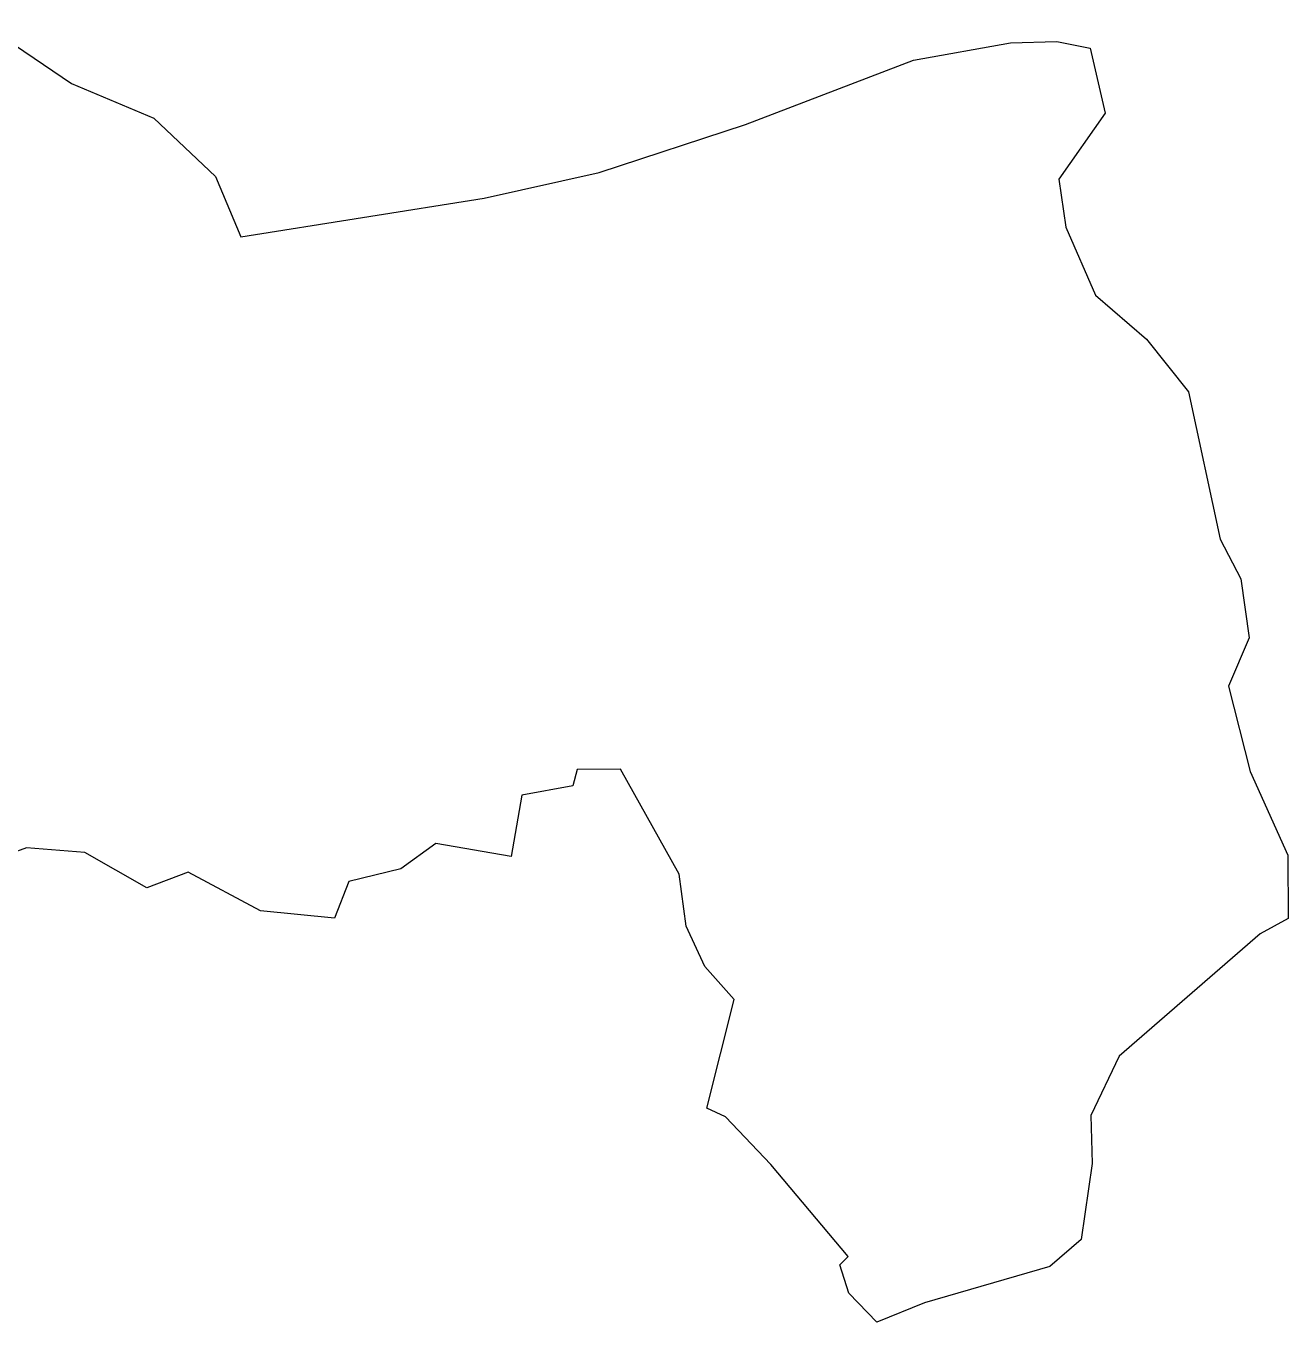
# Model space of a CAD drawing. Header units: metres. Extents: x 301134 to 305374, y 1949282 to 1952044.
# Drawn here: x 303460 to 305374, y 1949282 to 1951247 of the extents above; entities that cross this region are included whole.
import ezdxf

# ---------------------------------------------------------------- set-up
doc = ezdxf.new("R2010")
doc.units = ezdxf.units.M
doc.header["$MEASUREMENT"] = 0
doc.layers.add('village', color=3, linetype='Continuous')

msp = doc.modelspace()

# ---------------------------------------------------------------- linework, layer by layer
at = {"layer": 'village', "color": 3, "true_color": 0x00ff00}
msp.add_polyline3d([(303399.5, 1951247.2, 0), (303529.1, 1951159.9, 0), (303653.9, 1951107.4, 0), (303747.4, 1951018.9, 0), (303785.9, 1950927.2, 0), (304154.9, 1950986.1, 0), (304329.2, 1951024.7, 0), (304551, 1951097.8, 0), (304806.1, 1951195.1, 0), (304952.9, 1951221.5, 0), (305023.3, 1951223.7, 0), (305073.9, 1951213.3, 0), (305096.5, 1951115, 0), (305026.3, 1951014.9, 0), (305037, 1950941.8, 0), (305082.1, 1950838.8, 0), (305159.2, 1950772.2, 0), (305222.8, 1950692.2, 0), (305271.1, 1950468.7, 0), (305302.3, 1950408.7, 0), (305315, 1950319.5, 0), (305283.6, 1950246.1, 0), (305316.3, 1950116.6, 0), (305373.5, 1949989.7, 0), (305373.9, 1949893.8, 0), (305331.7, 1949870.4, 0), (305118, 1949684.8, 0), (305074.9, 1949595.1, 0), (305076.6, 1949522, 0), (305059.9, 1949406.7, 0), (305012.7, 1949366, 0), (304822.6, 1949310.7, 0), (304750.1, 1949281.7, 0), (304708, 1949325.4, 0), (304694.1, 1949368.5, 0), (304706.9, 1949381.2, 0), (304589.5, 1949520.8, 0), (304520.8, 1949592.7, 0), (304492.6, 1949606.1, 0), (304534.1, 1949770.8, 0), (304489.6, 1949821, 0), (304460.9, 1949881.8, 0), (304450.7, 1949961, 0), (304361.6, 1950120.3, 0), (304296, 1950119.5, 0), (304289.4, 1950094.8, 0), (304211.8, 1950080.8, 0), (304195.8, 1949987.7, 0), (304081.5, 1950007.2, 0), (304028.7, 1949969, 0), (303949.5, 1949949.6, 0), (303927.9, 1949894.1, 0), (303815.4, 1949905.3, 0), (303706.1, 1949963.8, 0), (303643.4, 1949940.4, 0), (303549.1, 1949993.8, 0), (303460.9, 1950001, 0), (303436.1, 1949991.6, 0)], dxfattribs=at)

doc.saveas('drawing.dxf')
